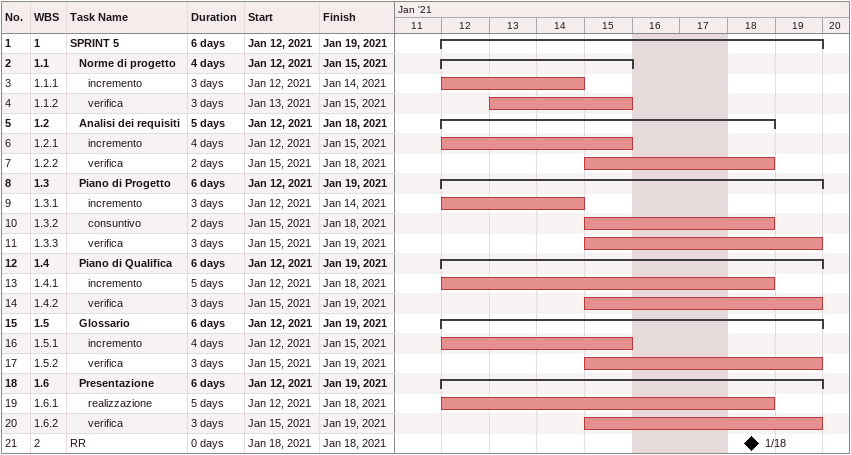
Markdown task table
| ID | WBS | Task | Duration | Start | Finish |
|---|---|---|---|---|---|
| 1 | 1 | **SPRINT 5** | 6d | 2021-01-12 | 2021-01-19 |
| 2 | 1.1 | **Norme di progetto** | 4d | 2021-01-12 | 2021-01-15 |
| 3 | 1.1.1 | incremento | 3d | 2021-01-12 | 2021-01-14 |
| 4 | 1.1.2 | verifica | 3d | 2021-01-13 | 2021-01-15 |
| 5 | 1.2 | **Analisi dei requisiti** | 5d | 2021-01-12 | 2021-01-18 |
| 6 | 1.2.1 | incremento | 4d | 2021-01-12 | 2021-01-15 |
| 7 | 1.2.2 | verifica | 2d | 2021-01-15 | 2021-01-18 |
| 8 | 1.3 | **Piano di Progetto** | 6d | 2021-01-12 | 2021-01-19 |
| 9 | 1.3.1 | incremento | 3d | 2021-01-12 | 2021-01-14 |
| 10 | 1.3.2 | consuntivo | 2d | 2021-01-15 | 2021-01-18 |
| 11 | 1.3.3 | verifica | 3d | 2021-01-15 | 2021-01-19 |
| 12 | 1.4 | **Piano di Qualifica** | 6d | 2021-01-12 | 2021-01-19 |
| 13 | 1.4.1 | incremento | 5d | 2021-01-12 | 2021-01-18 |
| 14 | 1.4.2 | verifica | 3d | 2021-01-15 | 2021-01-19 |
| 15 | 1.5 | **Glossario** | 6d | 2021-01-12 | 2021-01-19 |
| 16 | 1.5.1 | incremento | 4d | 2021-01-12 | 2021-01-15 |
| 17 | 1.5.2 | verifica | 3d | 2021-01-15 | 2021-01-19 |
| 18 | 1.6 | **Presentazione** | 6d | 2021-01-12 | 2021-01-19 |
| 19 | 1.6.1 | realizzazione | 5d | 2021-01-12 | 2021-01-18 |
| 20 | 1.6.2 | verifica | 3d | 2021-01-15 | 2021-01-19 |
| 21 | 2 | RR | 0d | 2021-01-18 | 2021-01-18 |
